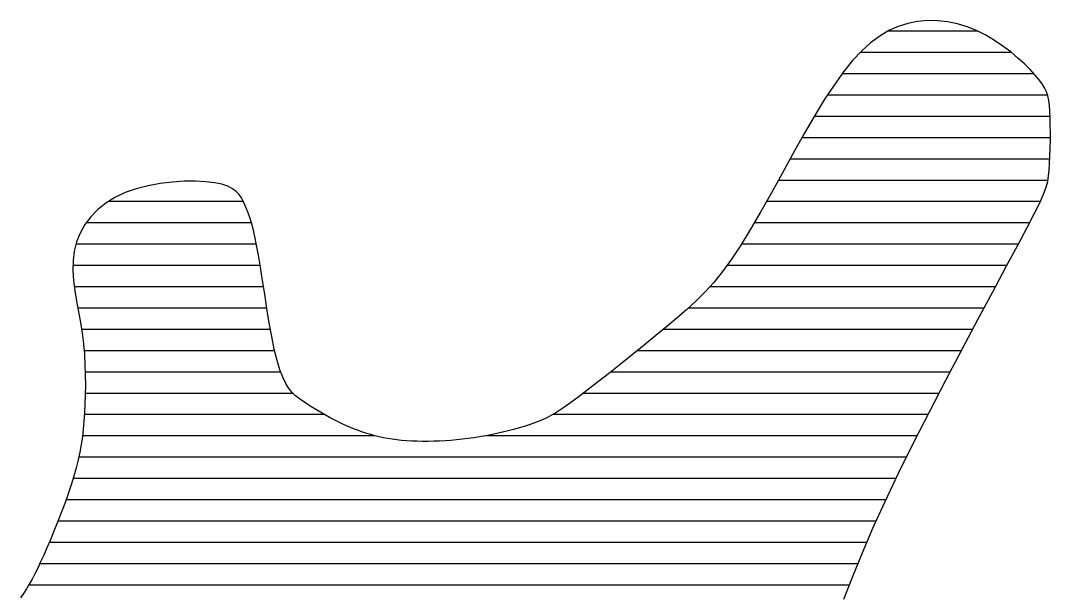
# Model space of a CAD drawing. Extents: x 615698 to 626331, y 7504748 to 7519310.
# Drawn here: x 619663 to 619905, y 7506042.5 to 7506177.4 of the extents above; entities that cross this region are included whole.
import ezdxf

# ---------------------------------------------------------------- set-up
doc = ezdxf.new("R2010")
doc.units = 0
doc.header["$LTSCALE"] = 170
doc.header["$MEASUREMENT"] = 0
doc.layers.get('0').update_dxf_attribs({"linetype": 'CONTINUOUS'})
doc.layers.add('HATCH', color=4, linetype='CONTINUOUS')
doc.layers.add('RIO', color=4, linetype='CONTINUOUS')

# ---------------------------------------------------------------- blocks, each defined once
blk = doc.blocks.new('*X5')
at = {"color": 0}
for p, q in [((619866.92, 7506175), (619887.8, 7506175)), ((619860.38, 7506170), (619895.74, 7506170)), ((619856.11, 7506165), (619901.08, 7506165)), ((619852.64, 7506160), (619904.33, 7506160)), ((619849.54, 7506155), (619904.94, 7506155)), ((619846.66, 7506150), (619905.01, 7506150)), ((619843.86, 7506145), (619904.89, 7506145)), ((619841.1, 7506140), (619904.43, 7506140)), ((619683.75, 7506135), (619715.35, 7506135)), ((619838.32, 7506135), (619902.64, 7506135)), ((619678.48, 7506130), (619717.25, 7506130)), ((619835.47, 7506130), (619900.15, 7506130)), ((619676.05, 7506125), (619718.43, 7506125)), ((619832.46, 7506125), (619897.51, 7506125)), ((619675.34, 7506120), (619719.32, 7506120)), ((619829.05, 7506120), (619894.83, 7506120)), ((619675.65, 7506115), (619720.1, 7506115)), ((619825.01, 7506115), (619892.13, 7506115)), ((619676.45, 7506110), (619720.88, 7506110)), ((619819.98, 7506110), (619889.45, 7506110)), ((619677.32, 7506105), (619721.73, 7506105)), ((619814.1, 7506105), (619886.77, 7506105)), ((619677.91, 7506100), (619722.71, 7506100)), ((619807.98, 7506100), (619884.11, 7506100)), ((619678.2, 7506095), (619724.12, 7506095)), ((619801.75, 7506095), (619881.47, 7506095)), ((619678.21, 7506090), (619727, 7506090)), ((619795.32, 7506090), (619878.86, 7506090)), ((619678, 7506085), (619734.29, 7506085)), ((619788.15, 7506085), (619876.27, 7506085)), ((619677.56, 7506080), (619746.19, 7506080)), ((619772.54, 7506080), (619873.72, 7506080)), ((619676.71, 7506075), (619871.23, 7506075)), ((619675.4, 7506070), (619868.78, 7506070)), ((619673.72, 7506065), (619866.4, 7506065)), ((619671.84, 7506060), (619864.11, 7506060)), ((619669.79, 7506055), (619861.9, 7506055)), ((619667.57, 7506050), (619859.79, 7506050)), ((619664.97, 7506045), (619857.77, 7506045))]:
    blk.add_line(p, q, dxfattribs=at)

msp = doc.modelspace()

# ---------------------------------------------------------------- linework, layer by layer
at = {"layer": 'RIO', "linetype": 'CONTINUOUS'}
msp.add_lwpolyline([(619856.45, 7506041.58), (619858.47, 7506046.81), (619860.76, 7506052.36), (619863.31, 7506058.26), (619866.17, 7506064.53), (619869.35, 7506071.2), (619872.84, 7506078.27), (619876.57, 7506085.59), (619880.41, 7506092.98), (619884.25, 7506100.26), (619887.97, 7506107.25), (619891.48, 7506113.78), (619894.65, 7506119.67), (619897.36, 7506124.72), (619899.55, 7506128.83), (619901.23, 7506132.09), (619902.49, 7506134.66), (619903.39, 7506136.67), (619904, 7506138.3), (619904.38, 7506139.68), (619904.6, 7506140.97), (619904.73, 7506142.33), (619904.83, 7506143.87), (619904.91, 7506145.57), (619904.97, 7506147.38), (619905, 7506149.25), (619905.01, 7506151.11), (619904.99, 7506152.92), (619904.95, 7506154.63), (619904.89, 7506156.17), (619904.79, 7506157.51), (619904.64, 7506158.68), (619904.42, 7506159.73), (619904.1, 7506160.7), (619903.66, 7506161.63), (619903.08, 7506162.57), (619902.33, 7506163.57), (619901.39, 7506164.67), (619900.24, 7506165.9), (619898.9, 7506167.23), (619897.37, 7506168.63), (619895.68, 7506170.05), (619893.85, 7506171.44), (619891.89, 7506172.77), (619889.82, 7506174), (619887.66, 7506175.07), (619885.43, 7506175.96), (619883.14, 7506176.65), (619880.81, 7506177.12), (619878.46, 7506177.38), (619876.11, 7506177.41), (619873.77, 7506177.21), (619871.47, 7506176.75), (619869.22, 7506176.04), (619867.03, 7506175.06), (619864.89, 7506173.8), (619862.77, 7506172.22), (619860.66, 7506170.3), (619858.54, 7506168.03), (619856.38, 7506165.37), (619854.16, 7506162.3), (619851.85, 7506158.8), (619849.46, 7506154.87), (619846.99, 7506150.61), (619844.48, 7506146.12), (619841.96, 7506141.55), (619839.44, 7506136.99), (619836.97, 7506132.58), (619834.56, 7506128.43), (619832.25, 7506124.67), (619830.06, 7506121.38), (619827.95, 7506118.51), (619825.89, 7506115.98), (619823.84, 7506113.71), (619821.75, 7506111.62), (619819.58, 7506109.63), (619817.3, 7506107.67), (619814.87, 7506105.64), (619812.26, 7506103.49), (619809.52, 7506101.25), (619806.72, 7506098.98), (619803.91, 7506096.72), (619801.17, 7506094.54), (619798.54, 7506092.48), (619796.11, 7506090.6), (619793.93, 7506088.95), (619792.04, 7506087.57), (619790.42, 7506086.44), (619789.02, 7506085.52), (619787.79, 7506084.79), (619786.68, 7506084.19), (619785.65, 7506083.71), (619784.64, 7506083.29), (619783.61, 7506082.91), (619782.51, 7506082.54), (619781.35, 7506082.17), (619780.14, 7506081.81), (619778.88, 7506081.46), (619777.59, 7506081.12), (619776.27, 7506080.79), (619774.93, 7506080.49), (619773.58, 7506080.2), (619772.23, 7506079.94), (619770.88, 7506079.7), (619769.53, 7506079.49), (619768.19, 7506079.3), (619766.84, 7506079.13), (619765.49, 7506078.99), (619764.15, 7506078.88), (619762.8, 7506078.78), (619761.45, 7506078.71), (619760.11, 7506078.67), (619758.79, 7506078.65), (619757.48, 7506078.65), (619756.19, 7506078.67), (619754.94, 7506078.72), (619753.72, 7506078.8), (619752.55, 7506078.89), (619751.42, 7506079.02), (619750.33, 7506079.16), (619749.28, 7506079.33), (619748.26, 7506079.52), (619747.26, 7506079.73), (619746.29, 7506079.97), (619745.32, 7506080.24), (619744.36, 7506080.52), (619743.4, 7506080.83), (619742.45, 7506081.17), (619741.49, 7506081.53), (619740.53, 7506081.91), (619739.58, 7506082.32), (619738.62, 7506082.75), (619737.66, 7506083.2), (619736.71, 7506083.68), (619735.75, 7506084.19), (619734.8, 7506084.71), (619733.85, 7506085.25), (619732.92, 7506085.81), (619731.99, 7506086.38), (619731.08, 7506086.95), (619730.19, 7506087.54), (619729.32, 7506088.12), (619728.48, 7506088.72), (619727.65, 7506089.37), (619726.86, 7506090.14), (619726.09, 7506091.07), (619725.34, 7506092.24), (619724.63, 7506093.69), (619723.94, 7506095.48), (619723.28, 7506097.67), (619722.64, 7506100.29), (619722.04, 7506103.26), (619721.46, 7506106.47), (619720.91, 7506109.81), (619720.38, 7506113.17), (619719.88, 7506116.45), (619719.39, 7506119.54), (619718.93, 7506122.33), (619718.49, 7506124.73), (619718.06, 7506126.77), (619717.65, 7506128.5), (619717.25, 7506129.97), (619716.86, 7506131.22), (619716.48, 7506132.3), (619716.11, 7506133.26), (619715.73, 7506134.15), (619715.35, 7506135.01), (619714.92, 7506135.83), (619714.39, 7506136.6), (619713.71, 7506137.32), (619712.85, 7506137.96), (619711.74, 7506138.52), (619710.34, 7506138.99), (619708.61, 7506139.36), (619706.51, 7506139.61), (619704.1, 7506139.73), (619701.47, 7506139.71), (619698.68, 7506139.53), (619695.82, 7506139.19), (619692.96, 7506138.66), (619690.18, 7506137.95), (619687.57, 7506137.03), (619685.18, 7506135.89), (619683.03, 7506134.55), (619681.13, 7506133.03), (619679.49, 7506131.35), (619678.12, 7506129.52), (619677.01, 7506127.55), (619676.18, 7506125.48), (619675.62, 7506123.32), (619675.35, 7506121.07), (619675.32, 7506118.77), (619675.48, 7506116.4), (619675.78, 7506113.99), (619676.18, 7506111.54), (619676.62, 7506109.07), (619677.07, 7506106.57), (619677.46, 7506104.07), (619677.77, 7506101.57), (619678, 7506099.09), (619678.14, 7506096.63), (619678.22, 7506094.23), (619678.24, 7506091.88), (619678.21, 7506089.61), (619678.13, 7506087.43), (619678.03, 7506085.35), (619677.9, 7506083.39), (619677.73, 7506081.52), (619677.53, 7506079.71), (619677.27, 7506077.93), (619676.96, 7506076.15), (619676.57, 7506074.34), (619676.11, 7506072.47), (619675.56, 7506070.51), (619674.91, 7506068.45), (619674.19, 7506066.3), (619673.4, 7506064.1), (619672.58, 7506061.89), (619671.73, 7506059.71), (619670.87, 7506057.59), (619670.03, 7506055.56), (619669.22, 7506053.66), (619668.45, 7506051.93), (619667.73, 7506050.34), (619667.04, 7506048.89), (619666.36, 7506047.54), (619665.71, 7506046.3), (619665.05, 7506045.13), (619664.39, 7506044.02), (619663.72, 7506042.96), (619663.02, 7506041.92)], dxfattribs=at)

# ---------------------------------------------------------------- block references
at = {"layer": 'HATCH'}
msp.add_blockref('*X5', (0, 0), dxfattribs=at)

doc.saveas('drawing.dxf')
